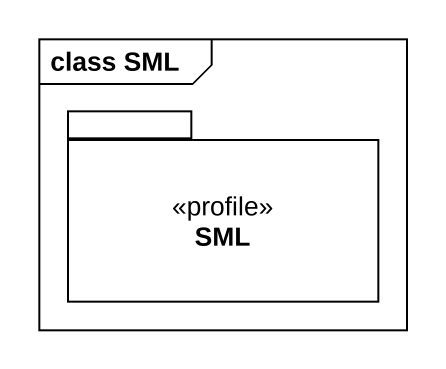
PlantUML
@startuml
mainframe class SML
package SML <<profile>> {
}
@enduml
